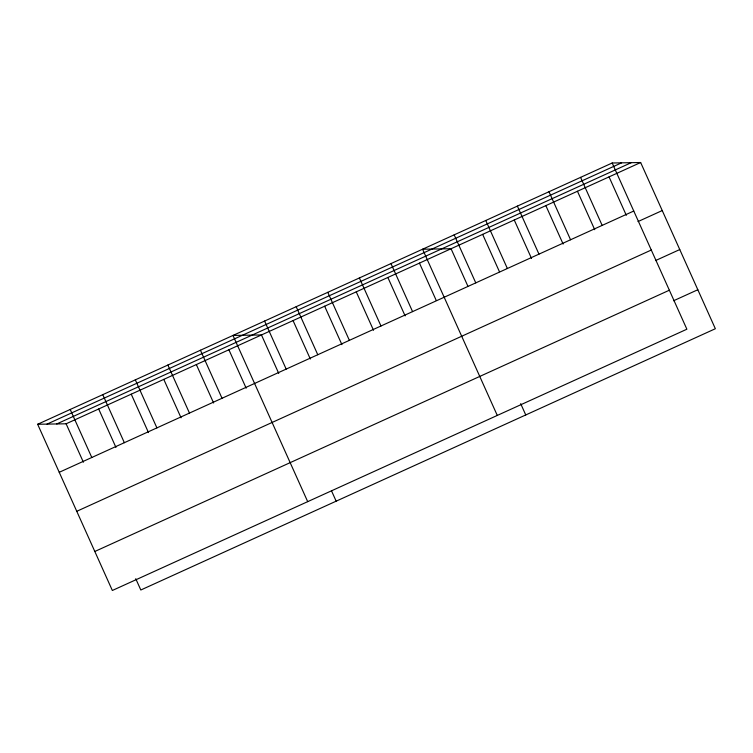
<?xml version="1.0" encoding="UTF-8"?>
<svg xmlns="http://www.w3.org/2000/svg" width="753" height="753" viewBox="0 0 753 753"><rect width="100%" height="100%" fill="white"/><g stroke="black" fill="none" stroke-linecap="round" stroke-linejoin="round"><path stroke-width="1.13" d="M612.18 162.996L686.877 329.212L112.348 590.484L37.65 424.268L612.18 162.996L640.652 162.516L715.35 328.732L140.82 590.004L135.747 578.718M47.044 424.108L621.573 162.836M56.729 423.948L631.249 162.676M37.65 424.268L66.123 423.788L640.652 162.516M59.242 472.3L633.762 211.028M638.007 221.57L662.235 210.558M76.768 511.296L651.289 250.034M655.543 260.566L679.761 249.554M94.822 551.478L669.351 290.216M673.596 300.748L697.824 289.736M609.055 176.889L626.317 215.32M580.582 177.369L602.165 225.401M577.447 191.262L594.719 229.684M548.984 191.733L570.567 239.774M545.85 205.625L563.122 244.057M517.377 206.106L538.969 254.138M514.252 219.998L531.524 258.43M485.779 220.478L507.371 268.51M482.654 234.371L499.446 271.729M454.181 234.842L475.774 282.883M467.848 286.102L451.056 248.735L422.584 249.215L497.281 415.43M520.681 403.664L525.754 414.95M419.459 263.108L436.251 300.466M390.986 263.588L412.569 311.62M387.861 277.481L405.123 315.902M359.388 277.951L380.971 325.993M356.254 291.844L373.526 330.275M327.79 292.324L349.373 340.356M324.656 306.217L341.928 344.648M296.183 306.697L317.775 354.729M293.058 320.59L310.33 359.012M264.585 321.06L286.178 369.102M278.732 373.384L261.46 334.953L232.988 335.433L307.695 501.649M331.546 490.909L336.158 501.169M228.903 349.759L246.175 388.19M200.43 350.239L222.022 398.271M196.345 364.565L213.617 402.996M167.872 365.045L189.464 413.077M163.787 379.371L181.059 417.802M135.324 379.851L156.906 427.883M131.238 394.177L148.501 432.608M102.766 394.657L124.349 442.689M98.681 408.983L115.953 447.414M70.208 409.463L91.791 457.495M66.123 423.788L83.395 462.22"/></g></svg>
